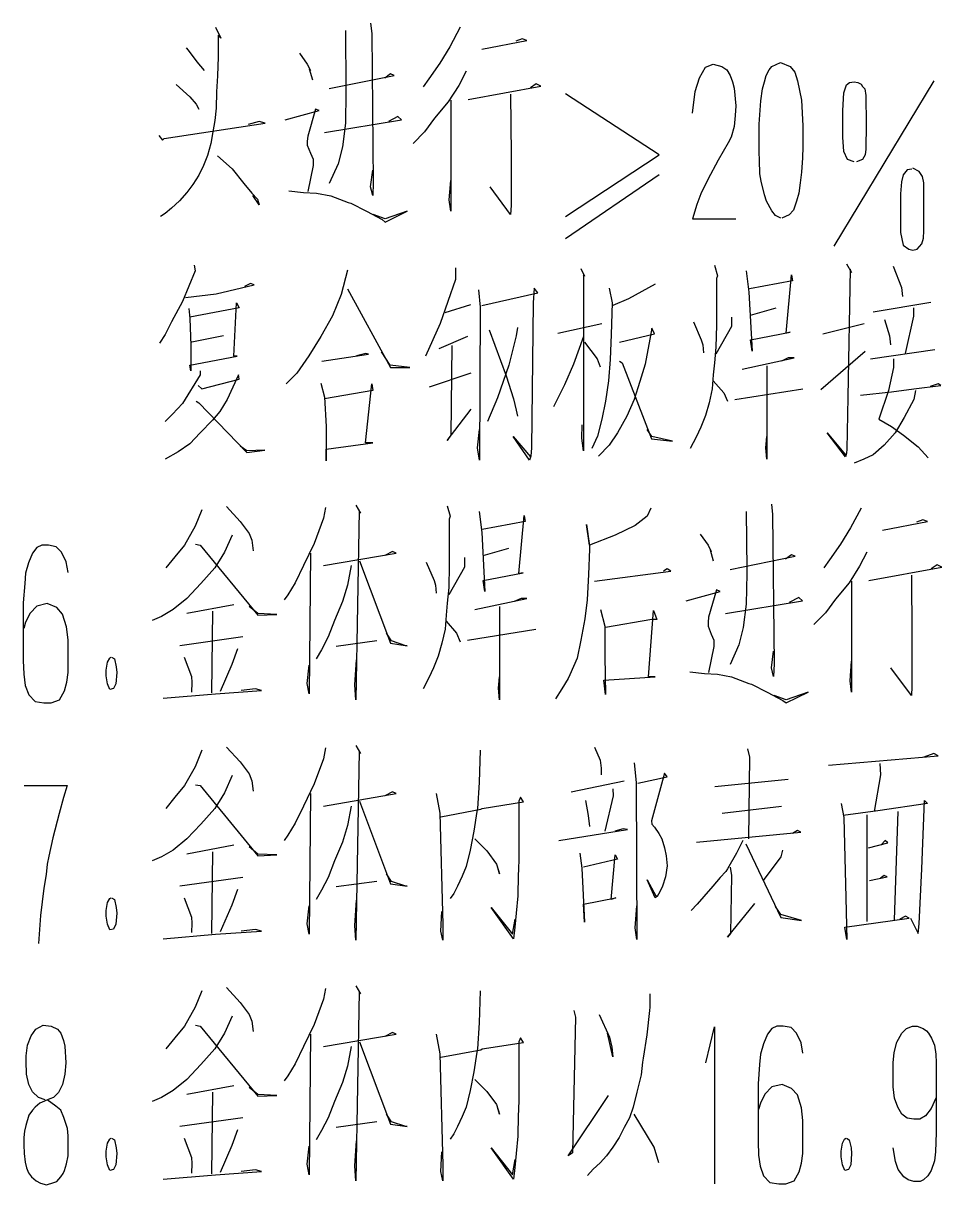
# Model space of a CAD drawing. Extents: x 0 to 8410, y 0 to 11890.
# Drawn here: x 6489.8 to 6718.9, y 10366.6 to 10656.4 of the extents above; entities that cross this region are included whole.
import ezdxf

# ---------------------------------------------------------------- set-up
doc = ezdxf.new("R2010")
doc.units = 0
doc.header["$MEASUREMENT"] = 0
doc.layers.add('6', color=7, linetype='Continuous')
doc.layers.add('8', color=7, linetype='Continuous')

# ---------------------------------------------------------------- blocks, each defined once
blk = doc.blocks.new('BLKENT759')
at = {"layer": '8', "color": 2, "linetype": 'Continuous'}
for p, q in [((6576.44, 10656.4), (6576.7, 10653.8)), ((6537.74, 10655.4), (6539.05, 10652.7)), ((6539.05, 10652.7), (6538.4, 10653.4)), ((6538.4, 10653.4), (6538.4, 10648)), ((6570.16, 10654.6), (6570.29, 10640.1)), ((6576.7, 10653.8), (6577.09, 10616.6)), ((6598.79, 10655.4), (6596.17, 10650.5)), ((6530.42, 10650.3), (6530.95, 10649.7)), ((6596.17, 10650.5), (6593.69, 10646.4)), ((6604.15, 10649.9), (6615.39, 10652.1)), ((6614.21, 10652.5), (6612.64, 10651.9)), ((6615.39, 10652.1), (6614.21, 10652.5)), ((6530.95, 10649.7), (6533.04, 10646.8)), ((6538.4, 10648), (6538.27, 10643.3)), ((6558.66, 10648.9), (6560.62, 10646.2)), ((6533.04, 10646.8), (6534.87, 10644.6)), ((6560.62, 10646.2), (6561.4, 10644.6)), ((6561.14, 10645), (6561.93, 10642.3)), ((6593.69, 10646.4), (6590.95, 10642.5)), ((6600.23, 10644.4), (6598.4, 10640.9)), ((6658.46, 10642.8), (6659.96, 10645.4)), ((6659.96, 10645.4), (6661.86, 10646.2)), ((6661.86, 10646.2), (6664.08, 10645.6)), ((6664.08, 10645.6), (6665.26, 10644.8)), ((6665.26, 10644.8), (6666.11, 10643.4)), ((6675.13, 10643.4), (6675.85, 10644.8)), ((6675.85, 10644.8), (6676.5, 10645.6)), ((6676.5, 10645.6), (6678.72, 10646.6)), ((6678.72, 10646.6), (6681.08, 10645.6)), ((6681.08, 10645.6), (6682.25, 10644.2)), ((6538.27, 10643.3), (6538, 10639.3)), ((6566.11, 10640.1), (6582.32, 10643.4)), ((6566.11, 10640.1), (6582.32, 10643.4)), ((6581.4, 10643.8), (6579.97, 10642.7)), ((6581.4, 10643.8), (6579.97, 10642.7)), ((6582.32, 10643.4), (6581.4, 10643.8)), ((6582.32, 10643.4), (6581.4, 10643.8)), ((6590.95, 10642.5), (6589.51, 10640.5)), ((6657.42, 10639.4), (6658.46, 10642.8)), ((6666.11, 10643.4), (6666.7, 10641.8)), ((6666.7, 10641.8), (6667.09, 10640.2)), ((6674.21, 10640), (6674.67, 10641.8)), ((6674.67, 10641.8), (6675.13, 10643.4)), ((6682.25, 10644.2), (6682.97, 10642)), ((6682.97, 10642), (6683.89, 10637.2)), ((6716.96, 10642), (6691.99, 10600.8)), ((6695.13, 10641), (6695.91, 10641.6)), ((6695.91, 10641.6), (6697.09, 10641.8)), ((6697.09, 10641.8), (6698, 10641.6)), ((6698, 10641.6), (6698.79, 10641.2)), ((6527.94, 10641.1), (6531.34, 10638)), ((6538, 10639.3), (6537.87, 10635.2)), ((6570.29, 10639.1), (6570.16, 10631.5)), ((6570.29, 10640.1), (6570.29, 10639.1)), ((6598.4, 10640.9), (6595.78, 10636.8)), ((6600.75, 10637.4), (6618.92, 10640.7)), ((6611.34, 10638.7), (6611.47, 10623.6)), ((6617.74, 10641.3), (6616.3, 10640.3)), ((6618.92, 10640.7), (6617.74, 10641.3)), ((6648.46, 10623.6), (6625.06, 10638.8)), ((6656.76, 10634), (6657.42, 10639.4)), ((6667.09, 10640.2), (6667.55, 10635.8)), ((6673.76, 10637), (6674.21, 10640)), ((6694.21, 10634.6), (6694.48, 10639)), ((6694.48, 10639), (6695.13, 10641)), ((6698.79, 10641.2), (6699.18, 10640.6)), ((6699.18, 10640.6), (6699.7, 10640)), ((6699.7, 10640), (6699.97, 10638.4)), ((6531.34, 10638), (6532.91, 10636.2)), ((6532.91, 10636.2), (6533.56, 10635)), ((6595.78, 10636.8), (6592.38, 10632.7)), ((6596.44, 10637.2), (6596.44, 10609.5)), ((6667.55, 10635.8), (6667.42, 10633.4)), ((6673.36, 10631.2), (6673.76, 10637)), ((6683.89, 10637.2), (6684.28, 10630.8)), ((6699.97, 10638.4), (6700.1, 10631.2)), ((6537.87, 10635.2), (6537.61, 10632.1)), ((6555.13, 10632.3), (6563.63, 10634.6)), ((6562.71, 10635), (6560.75, 10628.2)), ((6563.63, 10634.6), (6562.71, 10635)), ((6583.23, 10633.1), (6580.88, 10631.9)), ((6584.15, 10632.3), (6583.23, 10633.1)), ((6584.15, 10632.3), (6583.23, 10633.1)), ((6667.42, 10633.4), (6667.15, 10630.6)), ((6694.21, 10628), (6694.21, 10634.6)), ((6524.93, 10627.6), (6550.16, 10631.5)), ((6537.61, 10632.1), (6537.09, 10629.3)), ((6548.59, 10631.9), (6545.85, 10631.1)), ((6550.16, 10631.5), (6548.59, 10631.9)), ((6564.93, 10629.1), (6584.15, 10632.3)), ((6564.93, 10629.1), (6584.15, 10632.3)), ((6570.16, 10631.5), (6569.38, 10625.6)), ((6592.38, 10632.7), (6589.9, 10629.3)), ((6667.15, 10630.6), (6666.37, 10628)), ((6673.36, 10624.2), (6673.36, 10631.2)), ((6684.28, 10630.8), (6684.28, 10625.6)), ((6700.1, 10631.2), (6699.97, 10625)), ((6523.63, 10628.4), (6524.54, 10627.2)), ((6524.54, 10627.2), (6524.93, 10627.6)), ((6537.09, 10629.3), (6536.57, 10626.4)), ((6560.75, 10628.2), (6560.62, 10627)), ((6560.62, 10627), (6560.62, 10626)), ((6589.9, 10629.3), (6587.02, 10626.4)), ((6666.37, 10628), (6665.65, 10626.6)), ((6694.48, 10624.4), (6694.21, 10628)), ((6536.57, 10626.4), (6535.78, 10623.4)), ((6560.62, 10626), (6561.4, 10624)), ((6569.38, 10625.6), (6568.33, 10621.3)), ((6665.65, 10626.6), (6663.17, 10622.2)), ((6673.43, 10622.2), (6673.36, 10624.2)), ((6684.28, 10625.6), (6684.21, 10622.8)), ((6695.39, 10622.4), (6694.48, 10624.4)), ((6699.97, 10625), (6699.83, 10623.6)), ((6535.78, 10623.4), (6534.74, 10620.9)), ((6538.27, 10623.3), (6541.93, 10620.1)), ((6561.4, 10624), (6562.06, 10622.5)), ((6562.06, 10622.5), (6562.06, 10620.9)), ((6568.33, 10621.3), (6566.11, 10616.4)), ((6611.47, 10623.6), (6611.47, 10610.9)), ((6625.06, 10608.2), (6648.46, 10623.6)), ((6663.17, 10622.2), (6660.55, 10617.4)), ((6673.56, 10618.8), (6673.43, 10622.2)), ((6684.21, 10622.8), (6683.95, 10619.2)), ((6697.09, 10621.8), (6695.39, 10622.4)), ((6699.18, 10622.4), (6697.61, 10621.8)), ((6699.83, 10623.6), (6699.18, 10622.4)), ((6533.56, 10618.5), (6532.12, 10616.2)), ((6534.74, 10620.9), (6533.56, 10618.5)), ((6541.93, 10620.1), (6544.8, 10616.4)), ((6562.06, 10620.9), (6560.75, 10614.4)), ((6576.44, 10615.6), (6576.96, 10619.7)), ((6648.46, 10618.6), (6625.06, 10602.6)), ((6673.89, 10617), (6673.56, 10618.8)), ((6683.95, 10619.2), (6683.62, 10616.6)), ((6709.25, 10618.6), (6708.85, 10616.8)), ((6710.29, 10619.8), (6709.25, 10618.6)), ((6711.47, 10620), (6710.29, 10619.8)), ((6713.3, 10619.4), (6711.73, 10620.2)), ((6714.08, 10618.2), (6713.3, 10619.4)), ((6532.12, 10616.2), (6530.55, 10614.2)), ((6544.8, 10616.4), (6546.76, 10614)), ((6576.96, 10613.4), (6576.44, 10615.6)), ((6577.09, 10616.6), (6576.96, 10613.4)), ((6596.04, 10612.3), (6596.44, 10617.2)), ((6611.34, 10608.7), (6606.24, 10615.6)), ((6660.55, 10617.4), (6658.79, 10613.8)), ((6674.67, 10613.6), (6673.89, 10617)), ((6683.62, 10616.6), (6683.23, 10614)), ((6708.85, 10616.8), (6708.59, 10613.8)), ((6714.48, 10616.6), (6714.08, 10618.2)), ((6714.48, 10604.6), (6714.48, 10616.6)), ((6530.55, 10614.2), (6528.72, 10612.1)), ((6546.76, 10614), (6548.2, 10612.5)), ((6548.59, 10611.1), (6547.02, 10613.4)), ((6548.2, 10612.5), (6548.59, 10611.1)), ((6556.04, 10614.6), (6559.7, 10614.2)), ((6559.7, 10614.2), (6562.97, 10614)), ((6562.97, 10614), (6566.5, 10613.3)), ((6566.5, 10613.3), (6570.81, 10611.7)), ((6658.79, 10613.8), (6657.81, 10611.2)), ((6675.19, 10612), (6674.67, 10613.6)), ((6683.23, 10614), (6682.71, 10612)), ((6708.59, 10613.8), (6708.59, 10604.2)), ((6526.76, 10610.3), (6525.19, 10608.9)), ((6528.72, 10612.1), (6526.76, 10610.3)), ((6570.81, 10611.7), (6571.47, 10611.5)), ((6571.47, 10611.5), (6575.39, 10609.5)), ((6596.44, 10609.5), (6596.04, 10612.3)), ((6611.47, 10610.9), (6611.34, 10608.7)), ((6657.81, 10611.2), (6656.76, 10607.6)), ((6676.5, 10609.6), (6675.19, 10612)), ((6677.48, 10608.4), (6676.5, 10609.6)), ((6681.93, 10609.8), (6680.81, 10608.6)), ((6682.71, 10612), (6681.93, 10609.8)), ((6525.19, 10608.9), (6524.02, 10608.2)), ((6575.39, 10609.5), (6579.31, 10607.4)), ((6580.1, 10607.6), (6577.09, 10608.7)), ((6579.31, 10607.4), (6580.1, 10606.8)), ((6580.1, 10606.8), (6585.59, 10609.5)), ((6585.59, 10609.5), (6580.1, 10607.6)), ((6656.76, 10607.6), (6667.55, 10607.6)), ((6678.79, 10607.8), (6677.48, 10608.4)), ((6680.81, 10608.6), (6679.05, 10607.8)), ((6708.59, 10604.2), (6709.25, 10601)), ((6714.34, 10602.8), (6714.48, 10604.6)), ((6709.25, 10601), (6710.68, 10600)), ((6712.78, 10600), (6713.95, 10601.4)), ((6713.95, 10601.4), (6714.34, 10602.8)), ((6710.68, 10600), (6711.73, 10599.8)), ((6711.73, 10599.8), (6712.78, 10600)), ((6532.38, 10596), (6532.65, 10594.6)), ((6597.61, 10595.4), (6597.61, 10592.5)), ((6628.85, 10595.2), (6629.77, 10593.3)), ((6662.19, 10596), (6662.97, 10593.4)), ((6695.13, 10596.4), (6696.43, 10594.2)), ((6706.76, 10595.8), (6708.85, 10590.5)), ((6532.65, 10594.6), (6529.51, 10587)), ((6570.68, 10594.8), (6569.12, 10588.7)), ((6597.61, 10592.5), (6593.82, 10581.5)), ((6629.77, 10593.3), (6629.51, 10593.6)), ((6629.51, 10593.6), (6629.51, 10549.7)), ((6662.97, 10593.4), (6662.71, 10592.7)), ((6662.71, 10592.7), (6662.71, 10581.1)), ((6670.16, 10594.6), (6670.81, 10589.3)), ((6680.1, 10579.1), (6681.4, 10593.6)), ((6681.4, 10593.6), (6681.66, 10592.1)), ((6696.04, 10595), (6695.52, 10563.1)), ((6696.43, 10594.2), (6696.04, 10595)), ((6537.87, 10588.9), (6547.42, 10591.1)), ((6546.5, 10591.5), (6544.93, 10590.7)), ((6547.42, 10591.1), (6546.5, 10591.5)), ((6570.68, 10590.1), (6581.4, 10570.5)), ((6603.36, 10589.9), (6603.76, 10585.6)), ((6617.22, 10590.3), (6616.96, 10586.6)), ((6618.13, 10589.1), (6617.22, 10590.3)), ((6635.91, 10590.3), (6636.7, 10586.6)), ((6647.42, 10591.3), (6640.75, 10587.6)), ((6670.81, 10589.3), (6671.6, 10574.6)), ((6681.66, 10592.1), (6670.94, 10590.1)), ((6708.85, 10590.5), (6709.11, 10588.2)), ((6529.51, 10587), (6526.76, 10581.9)), ((6530.29, 10588), (6537.87, 10588.9)), ((6542.32, 10573.3), (6542.97, 10586.6)), ((6542.97, 10586.6), (6543.63, 10585.4)), ((6569.12, 10588.7), (6566.89, 10583.4)), ((6604.15, 10586), (6618.13, 10589.1)), ((6616.96, 10586.6), (6616.57, 10550.5)), ((6636.7, 10586.6), (6636.44, 10578.7)), ((6640.75, 10587.6), (6636.83, 10586)), ((6701.79, 10584.4), (6716.17, 10586.8)), ((6531.08, 10585.2), (6531.34, 10582.7)), ((6543.63, 10585.4), (6531.34, 10583.1)), ((6595, 10584.2), (6601.4, 10586.2)), ((6603.76, 10585.6), (6603.63, 10547.4)), ((6671.21, 10583.6), (6677.61, 10585.4)), ((6711.86, 10585.4), (6711.86, 10583.3)), ((6526.76, 10581.9), (6525.19, 10578.7)), ((6531.34, 10582.7), (6531.6, 10576)), ((6566.89, 10583.4), (6564.02, 10578.2)), ((6593.82, 10581.5), (6591.99, 10577.4)), ((6623.1, 10579.1), (6634.08, 10581.5)), ((6656.96, 10581.9), (6658.92, 10577.4)), ((6662.71, 10581.1), (6662.58, 10575.6)), ((6666.5, 10580.7), (6662.58, 10573.8)), ((6666.5, 10583.1), (6666.5, 10580.7)), ((6689.25, 10578.9), (6699.57, 10581.5)), ((6704.67, 10582.5), (6705.85, 10578.4)), ((6711.86, 10583.3), (6709.77, 10574)), ((6525.19, 10578.7), (6523.76, 10576.6)), ((6539.7, 10578.4), (6531.86, 10576.8)), ((6564.02, 10578.2), (6561.01, 10573.4)), ((6600.62, 10578.2), (6593.43, 10575.2)), ((6605.98, 10579.9), (6610.29, 10568.4)), ((6612.78, 10578.4), (6610.95, 10571.1)), ((6613.04, 10580.5), (6612.78, 10578.4)), ((6629.51, 10578.2), (6627.02, 10571.3)), ((6636.44, 10578.7), (6636.17, 10572.5)), ((6638.53, 10576.8), (6647.29, 10578.9)), ((6646.63, 10580.3), (6646.11, 10577.6)), ((6647.29, 10578.9), (6646.63, 10580.3)), ((6671.21, 10577.4), (6681.14, 10579.3)), ((6681.14, 10579.3), (6680.1, 10579.1)), ((6705.85, 10578.4), (6706.11, 10576.2)), ((6531.6, 10576), (6531.6, 10569.7)), ((6591.99, 10577.4), (6590.16, 10573.3)), ((6596.7, 10576), (6596.44, 10553.6)), ((6629.77, 10576.8), (6632.91, 10572.7)), ((6646.11, 10577.6), (6644.93, 10571.3)), ((6658.92, 10577.4), (6659.31, 10576.2)), ((6659.31, 10576.2), (6659.44, 10574.2)), ((6662.58, 10575.6), (6662.19, 10571.7)), ((6671.6, 10574.6), (6671.21, 10577.4)), ((6701.14, 10572.7), (6717.22, 10575)), ((6531.34, 10571.1), (6543.1, 10573.3)), ((6543.1, 10573.3), (6542.32, 10573.3)), ((6561.01, 10573.4), (6558, 10569.1)), ((6564.28, 10572.1), (6575.91, 10573.8)), ((6575.26, 10574), (6572.91, 10573.4)), ((6575.91, 10573.8), (6575.26, 10574)), ((6581.27, 10571.1), (6579.18, 10574.4)), ((6632.91, 10572.7), (6633.69, 10570.7)), ((6636.17, 10572.5), (6635.78, 10567.2)), ((6638.53, 10572.1), (6639.18, 10571.7)), ((6669.11, 10570.1), (6682.06, 10572.9)), ((6680.62, 10572.9), (6678.92, 10572.1)), ((6682.06, 10572.9), (6680.62, 10572.9)), ((6688.72, 10565), (6699.83, 10574.6)), ((6706.89, 10572.7), (6706.89, 10570.5)), ((6531.6, 10569.7), (6531.34, 10571.1)), ((6533.95, 10569.7), (6533.95, 10568.7)), ((6558, 10569.1), (6555.39, 10566.4)), ((6586.24, 10570.5), (6581.27, 10571.1)), ((6581.4, 10570.5), (6586.24, 10570.5)), ((6601.4, 10569.1), (6591.08, 10565.6)), ((6610.95, 10571.1), (6608.07, 10562.9)), ((6627.02, 10571.3), (6624.8, 10566.2)), ((6639.18, 10571.7), (6646.5, 10552.7)), ((6644.93, 10571.3), (6643.62, 10567)), ((6662.19, 10571.7), (6661.93, 10568.7)), ((6675.26, 10570.9), (6675.26, 10547.6)), ((6706.89, 10570.5), (6705.59, 10564.8)), ((6533.95, 10568.7), (6529.51, 10561.5)), ((6534.34, 10565.2), (6543.63, 10567.6)), ((6543.49, 10568.7), (6540.62, 10562.5)), ((6543.63, 10567.6), (6543.49, 10568.7)), ((6564.02, 10566.6), (6564.93, 10563.1)), ((6575.13, 10551.7), (6576.7, 10566.4)), ((6576.7, 10566.4), (6576.96, 10564.8)), ((6610.29, 10568.4), (6612.12, 10562.7)), ((6624.8, 10566.2), (6622.97, 10562.5)), ((6635.78, 10567.2), (6635, 10562.1)), ((6643.62, 10567), (6642.19, 10562.5)), ((6661.93, 10568.7), (6661.66, 10565.2)), ((6661.93, 10567.2), (6664.54, 10564.2)), ((6718, 10566.4), (6716.04, 10565.8)), ((6718.66, 10566), (6718, 10566.4)), ((6533.43, 10566), (6534.34, 10565.2)), ((6576.96, 10564.8), (6564.93, 10562.7)), ((6661.66, 10565.2), (6660.88, 10561.7)), ((6664.54, 10564.2), (6665.45, 10562.1)), ((6667.29, 10562.5), (6684.28, 10565.2)), ((6698.66, 10563.6), (6706.37, 10564.4)), ((6705.59, 10564.8), (6703.23, 10557.6)), ((6706.37, 10564.4), (6711.99, 10565.2)), ((6711.99, 10565.2), (6718.66, 10566)), ((6712.38, 10564.8), (6711.99, 10562.5)), ((6529.51, 10561.5), (6527.02, 10558.9)), ((6532.91, 10562.1), (6533.56, 10561.7)), ((6533.56, 10561.7), (6545.59, 10549.3)), ((6540.62, 10562.5), (6538.79, 10559.5)), ((6564.93, 10563.1), (6565.32, 10555.8)), ((6608.07, 10562.9), (6605.59, 10557)), ((6612.12, 10562.7), (6612.78, 10559.9)), ((6622.97, 10562.5), (6622.06, 10560.7)), ((6635, 10562.1), (6634.08, 10557.6)), ((6642.19, 10562.5), (6640.36, 10558.4)), ((6660.88, 10561.7), (6659.96, 10558.5)), ((6695.52, 10563.1), (6695.26, 10550.1)), ((6711.99, 10562.5), (6709.51, 10558)), ((6527.02, 10558.9), (6525.19, 10557)), ((6538.79, 10559.5), (6536.96, 10557.4)), ((6595.52, 10552.3), (6601.53, 10560.1)), ((6612.78, 10559.9), (6613.04, 10558.4)), ((6634.08, 10557.6), (6633.04, 10553.4)), ((6640.36, 10558.4), (6638, 10554.2)), ((6659.96, 10558.5), (6658.79, 10555.6)), ((6703.23, 10557.6), (6706.37, 10555.8)), ((6709.51, 10558), (6707.28, 10554.2)), ((6536.96, 10557.4), (6533.95, 10554.2)), ((6565.32, 10555.8), (6565.32, 10547.2)), ((6603.1, 10550.5), (6603.63, 10555)), ((6629.11, 10552.9), (6629.25, 10556.2)), ((6646.63, 10553.3), (6645.46, 10555)), ((6658.79, 10555.6), (6657.61, 10553.1)), ((6706.37, 10555.8), (6709.38, 10553.6)), ((6533.95, 10554.2), (6531.34, 10551.5)), ((6565.32, 10550.1), (6576.96, 10551.7)), ((6576.96, 10551.7), (6575.13, 10551.7)), ((6596.44, 10553.6), (6595.52, 10552.3)), ((6616.04, 10547.4), (6611.99, 10553.3)), ((6611.99, 10553.3), (6616.3, 10548.2)), ((6629.51, 10549.7), (6629.11, 10552.9)), ((6633.04, 10553.4), (6631.6, 10550.3)), ((6638, 10554.2), (6635.91, 10551.1)), ((6646.5, 10552.7), (6651.73, 10552.1)), ((6651.73, 10552.1), (6646.63, 10553.3)), ((6657.61, 10553.1), (6656.17, 10550.3)), ((6675, 10550.5), (6675.26, 10553.3)), ((6694.87, 10548.2), (6690.29, 10554.2)), ((6690.29, 10554.2), (6694.87, 10548.7)), ((6707.28, 10554.2), (6704.54, 10551.1)), ((6709.38, 10553.6), (6713.04, 10550.7)), ((6528.46, 10549.5), (6525.19, 10547.6)), ((6531.34, 10551.5), (6528.46, 10549.5)), ((6545.59, 10549.7), (6543.89, 10550.9)), ((6545.59, 10549.3), (6550.03, 10549.9)), ((6550.03, 10549.9), (6545.59, 10549.7)), ((6565.32, 10547.2), (6565.32, 10550.1)), ((6603.63, 10547.4), (6603.1, 10550.5)), ((6616.57, 10550.5), (6616.44, 10548.4)), ((6635.91, 10551.1), (6633.3, 10548.4)), ((6675.26, 10547.6), (6675, 10550.5)), ((6695.13, 10549.1), (6694.87, 10548.2)), ((6695.26, 10550.1), (6695.13, 10549.1)), ((6704.54, 10551.1), (6701.79, 10548.7)), ((6713.04, 10550.7), (6715.52, 10548)), ((6616.44, 10548.4), (6616.04, 10547.4)), ((6699.44, 10547.6), (6697.09, 10546.6)), ((6701.79, 10548.7), (6699.44, 10547.6)), ((6534.34, 10535), (6532.65, 10530.9)), ((6540.49, 10535.8), (6543.89, 10532.1)), ((6565.19, 10535.6), (6564.67, 10532.9)), ((6572.78, 10536.2), (6573.95, 10534.2)), ((6573.56, 10534.8), (6572.78, 10487.6)), ((6573.95, 10534.2), (6573.56, 10534.8)), ((6595.52, 10536), (6596.3, 10533.4)), ((6603.49, 10534.6), (6604.15, 10529.3)), ((6646.37, 10535.4), (6645.46, 10533.4)), ((6670.16, 10534.6), (6670.29, 10520.1)), ((6676.44, 10536.4), (6676.7, 10533.8)), ((6698.79, 10535.4), (6696.17, 10530.5)), ((6543.89, 10532.1), (6546.11, 10529.1)), ((6564.67, 10532.9), (6562.32, 10526.6)), ((6596.3, 10533.4), (6596.04, 10532.7)), ((6596.04, 10532.7), (6596.04, 10521.1)), ((6615, 10532.1), (6604.28, 10530.1)), ((6613.43, 10519.1), (6614.74, 10533.6)), ((6614.74, 10533.6), (6615, 10532.1)), ((6645.46, 10533.4), (6642.45, 10531.1)), ((6676.7, 10533.8), (6677.09, 10496.6)), ((6704.15, 10529.9), (6715.39, 10532.1)), ((6714.21, 10532.5), (6712.64, 10531.9)), ((6715.39, 10532.1), (6714.21, 10532.5)), ((6532.65, 10530.9), (6530.03, 10526.2)), ((6541.93, 10528.7), (6539.97, 10524.4)), ((6546.11, 10529.1), (6546.76, 10527.4)), ((6604.15, 10529.3), (6604.93, 10514.6)), ((6631.08, 10526.2), (6630.29, 10531.3)), ((6630.29, 10531.3), (6631.08, 10526)), ((6637.48, 10528.7), (6631.08, 10526.2)), ((6642.45, 10531.1), (6637.48, 10528.7)), ((6658.66, 10528.9), (6660.62, 10526.2)), ((6696.17, 10530.5), (6693.69, 10526.4)), ((6493.17, 10525.6), (6492.12, 10524.2)), ((6494.41, 10526.2), (6493.17, 10525.6)), ((6496.04, 10526.2), (6494.41, 10526.2)), ((6498, 10525.8), (6496.04, 10526.2)), ((6499.31, 10524.4), (6498, 10525.8)), ((6530.03, 10526.2), (6527.55, 10523.3)), ((6532.78, 10526.4), (6533.95, 10526.2)), ((6533.95, 10526.2), (6548.33, 10508.7)), ((6546.76, 10527.4), (6547.16, 10524.8)), ((6562.32, 10526.6), (6559.7, 10521.1)), ((6631.08, 10526), (6631.08, 10525.2)), ((6660.62, 10526.2), (6661.4, 10524.6)), ((6693.69, 10526.4), (6690.94, 10522.5)), ((6492.12, 10524.2), (6491.08, 10521.8)), ((6500.49, 10522), (6499.31, 10524.4)), ((6527.55, 10523.3), (6525.32, 10520.5)), ((6539.97, 10524.4), (6537.61, 10520.5)), ((6561.4, 10524.2), (6561.14, 10489.1)), ((6564.67, 10521.1), (6582.84, 10524.2)), ((6581.93, 10524.6), (6579.97, 10523.6)), ((6582.84, 10524.2), (6581.93, 10524.6)), ((6599.83, 10523.1), (6599.83, 10520.7)), ((6604.54, 10523.6), (6610.95, 10525.4)), ((6631.08, 10525.2), (6630.81, 10518.9)), ((6661.14, 10525), (6661.93, 10522.3)), ((6666.11, 10520.1), (6682.32, 10523.4)), ((6666.11, 10520.1), (6682.32, 10523.4)), ((6681.4, 10523.8), (6679.96, 10522.7)), ((6681.4, 10523.8), (6679.96, 10522.7)), ((6682.32, 10523.4), (6681.4, 10523.8)), ((6682.32, 10523.4), (6681.4, 10523.8)), ((6700.23, 10524.4), (6698.4, 10520.9)), ((6491.08, 10521.8), (6490.36, 10519.2)), ((6500.95, 10519.4), (6500.49, 10522)), ((6537.61, 10520.5), (6534.08, 10516.6)), ((6559.7, 10521.1), (6557.61, 10516.8)), ((6571.6, 10521.1), (6570.68, 10516.2)), ((6573.69, 10522.3), (6581.4, 10501.7)), ((6590.29, 10521.9), (6592.25, 10517.4)), ((6596.04, 10521.1), (6595.91, 10515.6)), ((6599.83, 10520.7), (6595.91, 10513.8)), ((6650.42, 10520.3), (6649.51, 10519.7)), ((6651.34, 10519.7), (6650.42, 10520.3)), ((6670.29, 10520.1), (6670.29, 10519.1)), ((6690.94, 10522.5), (6689.51, 10520.5)), ((6698.4, 10520.9), (6695.78, 10516.8)), ((6700.75, 10517.4), (6718.92, 10520.7)), ((6717.74, 10521.3), (6716.3, 10520.3)), ((6718.92, 10520.7), (6717.74, 10521.3)), ((6490.36, 10519.2), (6490.16, 10516.6)), ((6592.25, 10517.4), (6592.64, 10516.2)), ((6604.54, 10517.4), (6614.48, 10519.3)), ((6604.93, 10514.6), (6604.54, 10517.4)), ((6614.48, 10519.3), (6613.43, 10519.1)), ((6630.81, 10518.9), (6630.42, 10512.5)), ((6632.25, 10517.2), (6651.34, 10519.7)), ((6670.29, 10519.1), (6670.16, 10511.5)), ((6696.43, 10517.2), (6696.43, 10489.5)), ((6711.34, 10518.7), (6711.47, 10503.6)), ((6490.16, 10516.6), (6489.77, 10511.8)), ((6534.08, 10516.6), (6530.55, 10512.9)), ((6557.61, 10516.8), (6555.78, 10513.8)), ((6570.68, 10516.2), (6569.38, 10512.1)), ((6592.64, 10516.2), (6592.78, 10514.2)), ((6595.91, 10515.6), (6595.52, 10511.7)), ((6655.13, 10512.3), (6663.62, 10514.6)), ((6662.71, 10515), (6660.75, 10508.2)), ((6663.62, 10514.6), (6662.71, 10515)), ((6695.78, 10516.8), (6692.38, 10512.7)), ((6489.77, 10511.8), (6489.77, 10497.4)), ((6495.78, 10511.6), (6493.17, 10511)), ((6498.13, 10510.6), (6495.78, 10511.6)), ((6530.55, 10512.9), (6527.16, 10510.1)), ((6542.32, 10511.3), (6530.55, 10509.1)), ((6555.78, 10513.8), (6554.87, 10512.5)), ((6569.38, 10512.1), (6567.42, 10507.4)), ((6595.52, 10511.7), (6595.26, 10508.7)), ((6602.45, 10510.1), (6615.39, 10512.9)), ((6613.95, 10512.9), (6612.25, 10512.1)), ((6615.39, 10512.9), (6613.95, 10512.9)), ((6630.42, 10512.5), (6629.9, 10507.8)), ((6664.93, 10509.1), (6684.15, 10512.3)), ((6664.93, 10509.1), (6684.15, 10512.3)), ((6670.16, 10511.5), (6669.38, 10505.6)), ((6683.23, 10513.1), (6680.88, 10511.9)), ((6684.15, 10512.3), (6683.23, 10513.1)), ((6684.15, 10512.3), (6683.23, 10513.1)), ((6692.38, 10512.7), (6689.9, 10509.3)), ((6491.47, 10509.2), (6490.36, 10507)), ((6493.17, 10511), (6491.47, 10509.2)), ((6499.57, 10509), (6498.13, 10510.6)), ((6500.55, 10505.8), (6499.57, 10509)), ((6524.28, 10508.4), (6521.93, 10507.4)), ((6527.16, 10510.1), (6524.28, 10508.4)), ((6536.96, 10509.7), (6536.7, 10489.3)), ((6548.33, 10509.1), (6546.11, 10510.9)), ((6553.04, 10508.9), (6548.33, 10509.1)), ((6548.33, 10508.7), (6553.04, 10508.9)), ((6595.26, 10508.7), (6595, 10505.2)), ((6608.59, 10510.9), (6608.59, 10487.6)), ((6633.82, 10510.1), (6634.87, 10506)), ((6645.72, 10493.3), (6647.02, 10509.9)), ((6647.02, 10509.9), (6647.81, 10507.6)), ((6660.75, 10508.2), (6660.62, 10507)), ((6689.9, 10509.3), (6687.02, 10506.4)), ((6490.36, 10507), (6489.9, 10505.4)), ((6500.95, 10502.6), (6500.55, 10505.8)), ((6567.42, 10507.4), (6565.85, 10503.3)), ((6595.26, 10507.2), (6597.87, 10504.2)), ((6629.9, 10507.8), (6628.85, 10502.5)), ((6634.87, 10506), (6634.87, 10498.5)), ((6646.63, 10507.6), (6635, 10505.6)), ((6647.81, 10507.6), (6646.63, 10507.6)), ((6660.62, 10507), (6660.62, 10506)), ((6660.62, 10506), (6661.4, 10504)), ((6669.38, 10505.6), (6668.33, 10501.3)), ((6500.95, 10497.2), (6500.95, 10502.6)), ((6544.54, 10503.3), (6528.85, 10501.1)), ((6565.85, 10503.3), (6564.15, 10500.1)), ((6581.66, 10502.3), (6580.36, 10504.2)), ((6595, 10505.2), (6594.21, 10501.7)), ((6597.87, 10504.2), (6598.79, 10502.1)), ((6600.62, 10502.5), (6617.61, 10505.2)), ((6628.85, 10502.5), (6627.94, 10498)), ((6661.4, 10504), (6662.06, 10502.5)), ((6662.06, 10502.5), (6662.06, 10500.9)), ((6711.47, 10503.6), (6711.47, 10490.9)), ((6543.23, 10500.3), (6541.8, 10496.4)), ((6564.15, 10500.1), (6562.84, 10497.8)), ((6578, 10502.3), (6567.81, 10500.9)), ((6581.4, 10501.7), (6585.59, 10501.1)), ((6585.19, 10501.1), (6581.66, 10502.3)), ((6585.59, 10501.1), (6585.19, 10501.1)), ((6594.21, 10501.7), (6593.3, 10498.5)), ((6662.06, 10500.9), (6660.75, 10494.4)), ((6668.33, 10501.3), (6666.11, 10496.4)), ((6676.44, 10495.6), (6676.96, 10499.7)), ((6489.77, 10497.4), (6489.9, 10494)), ((6500.95, 10494.4), (6500.95, 10497.2)), ((6510.62, 10496), (6510.81, 10497)), ((6510.81, 10497), (6511.34, 10498)), ((6511.34, 10498), (6511.66, 10498.2)), ((6511.8, 10498.2), (6512.51, 10497.8)), ((6512.51, 10497.8), (6512.97, 10495.8)), ((6529.9, 10498.2), (6531.73, 10493.4)), ((6572.51, 10491.3), (6572.91, 10497.6)), ((6593.3, 10498.5), (6592.12, 10495.6)), ((6627.94, 10498), (6626.11, 10493.8)), ((6634.87, 10498.5), (6635, 10488.9)), ((6677.09, 10496.6), (6676.96, 10493.4)), ((6696.04, 10492.3), (6696.43, 10497.2)), ((6489.9, 10494), (6490.29, 10491.2)), ((6500.62, 10492), (6500.95, 10494.4)), ((6510.49, 10495), (6510.62, 10496)), ((6510.49, 10493.6), (6510.49, 10495)), ((6513.1, 10494.4), (6512.91, 10491.6)), ((6512.97, 10495.8), (6513.1, 10494.4)), ((6541.8, 10496.4), (6538.92, 10489.7)), ((6560.62, 10491.7), (6561.14, 10496.2)), ((6592.12, 10495.6), (6590.95, 10493.1)), ((6626.11, 10493.8), (6625.72, 10492.9)), ((6656.04, 10494.6), (6659.7, 10494.2)), ((6659.7, 10494.2), (6662.97, 10494)), ((6662.97, 10494), (6666.5, 10493.3)), ((6676.96, 10493.4), (6676.44, 10495.6)), ((6711.34, 10488.7), (6706.24, 10495.6)), ((6490.29, 10491.2), (6491.14, 10488.8)), ((6500.03, 10489.8), (6500.62, 10492)), ((6510.81, 10491.6), (6510.49, 10493.6)), ((6511.4, 10490.2), (6510.81, 10491.6)), ((6512.91, 10491.6), (6512.32, 10490.4)), ((6531.73, 10493.4), (6531.86, 10491.9)), ((6531.86, 10491.9), (6531.73, 10489.5)), ((6561.14, 10489.1), (6560.62, 10491.7)), ((6572.78, 10487.6), (6572.51, 10491.3)), ((6590.95, 10493.1), (6589.51, 10490.3)), ((6608.33, 10490.5), (6608.59, 10493.3)), ((6625.72, 10492.9), (6624.15, 10490.3)), ((6634.61, 10492.5), (6647.42, 10493.3)), ((6635, 10488.9), (6634.61, 10492.5)), ((6647.42, 10493.3), (6645.72, 10493.3)), ((6666.5, 10493.3), (6670.81, 10491.7)), ((6670.81, 10491.7), (6671.47, 10491.5)), ((6671.47, 10491.5), (6675.39, 10489.5)), ((6696.43, 10489.5), (6696.04, 10492.3)), ((6711.47, 10490.9), (6711.34, 10488.7)), ((6491.14, 10488.8), (6492.71, 10487.2)), ((6498.79, 10487.6), (6500.03, 10489.8)), ((6512.32, 10490.4), (6511.4, 10490.2)), ((6524.67, 10488), (6537.74, 10489.1)), ((6537.74, 10489.1), (6549.25, 10489.9)), ((6547.68, 10490.3), (6544.15, 10489.9)), ((6549.25, 10489.9), (6547.68, 10490.3)), ((6608.59, 10487.6), (6608.33, 10490.5)), ((6624.15, 10490.3), (6622.58, 10487.8)), ((6675.39, 10489.5), (6679.31, 10487.4)), ((6680.1, 10487.6), (6677.09, 10488.7)), ((6680.1, 10486.8), (6685.59, 10489.5)), ((6685.59, 10489.5), (6680.1, 10487.6)), ((6492.71, 10487.2), (6494.93, 10486.8)), ((6494.93, 10486.8), (6496.7, 10486.8)), ((6496.7, 10486.8), (6498.79, 10487.6)), ((6679.31, 10487.4), (6680.1, 10486.8)), ((6534.34, 10475), (6532.65, 10470.9)), ((6540.49, 10475.8), (6543.89, 10472.1)), ((6565.19, 10475.6), (6564.67, 10472.9)), ((6572.78, 10476.2), (6573.95, 10474.2)), ((6573.56, 10474.8), (6572.78, 10427.6)), ((6573.95, 10474.2), (6573.56, 10474.8)), ((6603.76, 10475), (6603.49, 10467)), ((6632.25, 10475.8), (6633.69, 10472.5)), ((6670.42, 10475.4), (6670.94, 10473.3)), ((6690.68, 10471.3), (6718, 10473.6)), ((6716.96, 10474.2), (6714.47, 10473.3)), ((6718, 10473.6), (6716.96, 10474.2)), ((6532.65, 10470.9), (6530.03, 10466.2)), ((6543.89, 10472.1), (6546.11, 10469.1)), ((6564.67, 10472.9), (6562.32, 10466.6)), ((6633.69, 10472.5), (6633.95, 10470.5)), ((6633.95, 10470.5), (6633.95, 10468.9)), ((6642.19, 10471.9), (6642.71, 10467)), ((6670.94, 10473.3), (6670.68, 10452.9)), ((6703.49, 10471.7), (6703.62, 10468.9)), ((6541.93, 10468.7), (6539.97, 10464.4)), ((6546.11, 10469.1), (6546.76, 10467.4)), ((6643.1, 10466.8), (6650.42, 10468.4)), ((6649.77, 10469.3), (6646.5, 10457.4)), ((6650.42, 10468.4), (6649.77, 10469.3)), ((6662.32, 10466), (6680.62, 10467.8)), ((6703.62, 10468.9), (6702.06, 10459.7)), ((6489.97, 10466.2), (6500.75, 10466.2)), ((6500.75, 10466.2), (6499.83, 10463.2)), ((6530.03, 10466.2), (6527.55, 10463.3)), ((6532.78, 10466.4), (6533.95, 10466.2)), ((6533.95, 10466.2), (6548.33, 10448.7)), ((6546.76, 10467.4), (6547.16, 10464.8)), ((6562.32, 10466.6), (6559.7, 10461.1)), ((6603.49, 10467), (6603.1, 10460.5)), ((6626.5, 10464.6), (6639.7, 10467.4)), ((6636.83, 10465.4), (6636.96, 10463.6)), ((6642.71, 10467), (6642.84, 10427.8)), ((6499.83, 10463.2), (6498.72, 10459.2)), ((6527.55, 10463.3), (6525.32, 10460.5)), ((6539.97, 10464.4), (6537.61, 10460.5)), ((6561.4, 10464.2), (6561.14, 10429.1)), ((6564.67, 10461.1), (6582.84, 10464.2)), ((6573.69, 10462.3), (6581.4, 10441.7)), ((6581.93, 10464.6), (6579.97, 10463.6)), ((6582.84, 10464.2), (6581.93, 10464.6)), ((6592.78, 10464.2), (6593.69, 10459.3)), ((6604.28, 10460.5), (6614.61, 10462.1)), ((6613.82, 10463.3), (6613.43, 10462.3)), ((6613.43, 10462.3), (6613.43, 10454)), ((6614.61, 10462.1), (6613.82, 10463.3)), ((6630.03, 10462.5), (6630.68, 10458.7)), ((6636.96, 10463.6), (6634.87, 10454.8)), ((6713.95, 10445.4), (6714.61, 10462.5)), ((6714.61, 10462.5), (6715.39, 10461.7)), ((6498.72, 10459.2), (6497.15, 10453.2)), ((6537.61, 10460.5), (6534.08, 10456.6)), ((6559.7, 10461.1), (6557.61, 10456.8)), ((6571.6, 10461.1), (6570.68, 10456.2)), ((6593.69, 10459.3), (6594.48, 10431.5)), ((6593.95, 10458.4), (6603.89, 10460.3)), ((6602.97, 10459.7), (6602.19, 10454.8)), ((6603.1, 10460.5), (6602.97, 10459.7)), ((6603.89, 10460.3), (6604.28, 10460.5)), ((6664.15, 10459.3), (6678.92, 10461.1)), ((6693.82, 10461.7), (6694.47, 10458.2)), ((6702.97, 10459.9), (6694.34, 10458.7)), ((6700.23, 10458.9), (6700.23, 10432.3)), ((6715.39, 10461.7), (6702.97, 10459.9)), ((6707.94, 10459.7), (6707.02, 10432.7)), ((6534.08, 10456.6), (6530.55, 10452.9)), ((6557.61, 10456.8), (6555.78, 10453.8)), ((6570.68, 10456.2), (6569.38, 10452.1)), ((6630.68, 10458.7), (6631.08, 10456)), ((6646.5, 10457.4), (6646.63, 10456.6)), ((6646.63, 10456.6), (6647.29, 10455.8)), ((6694.47, 10458.2), (6695, 10438.2)), ((6497.15, 10453.2), (6496.17, 10448.6)), ((6555.78, 10453.8), (6554.87, 10452.5)), ((6602.19, 10454.8), (6601.27, 10450.1)), ((6613.43, 10454), (6613.43, 10447)), ((6623.36, 10452.5), (6640.49, 10455.2)), ((6639.44, 10455.4), (6637.35, 10454.8)), ((6640.49, 10455.2), (6639.44, 10455.4)), ((6647.29, 10455.8), (6648.33, 10454.2)), ((6648.33, 10454.2), (6649.11, 10452.9)), ((6657.74, 10452.1), (6683.76, 10454.6)), ((6682.97, 10455), (6681.66, 10454.2)), ((6683.76, 10454.6), (6682.97, 10455)), ((6530.55, 10452.9), (6527.16, 10450.1)), ((6542.32, 10451.3), (6530.55, 10449.1)), ((6548.33, 10449.1), (6546.11, 10450.9)), ((6569.38, 10452.1), (6567.42, 10447.4)), ((6602.45, 10452.9), (6605.46, 10449.9)), ((6649.11, 10452.9), (6649.77, 10450.7)), ((6649.77, 10450.7), (6650.16, 10448.7)), ((6669.25, 10452.5), (6667.68, 10449.3)), ((6670.03, 10451.7), (6678.79, 10433.3)), ((6700.62, 10450.7), (6705.45, 10451.9)), ((6704.8, 10452.5), (6703.76, 10451.3)), ((6705.45, 10451.9), (6704.8, 10452.5)), ((6496.17, 10448.6), (6495.78, 10446.6)), ((6524.28, 10448.4), (6521.93, 10447.4)), ((6527.16, 10450.1), (6524.28, 10448.4)), ((6536.96, 10449.7), (6536.7, 10429.3)), ((6553.04, 10448.9), (6548.33, 10449.1)), ((6548.33, 10448.7), (6553.04, 10448.9)), ((6567.42, 10447.4), (6565.85, 10443.3)), ((6601.27, 10450.1), (6600.23, 10446)), ((6605.46, 10449.9), (6607.81, 10446.6)), ((6628.59, 10449.3), (6629.11, 10445.6)), ((6638, 10447.8), (6629.51, 10445.8)), ((6636.44, 10437.8), (6637.48, 10448.9)), ((6637.48, 10448.9), (6638, 10447.8)), ((6650.16, 10448.7), (6650.42, 10446.2)), ((6667.68, 10449.3), (6665.45, 10445.4)), ((6678.79, 10448.4), (6674.34, 10442.5)), ((6679.18, 10450.1), (6678.79, 10448.4)), ((6495.78, 10446.6), (6495.46, 10444)), ((6600.23, 10446), (6599.31, 10443.6)), ((6607.81, 10446.6), (6608.59, 10444.2)), ((6608.59, 10444.2), (6608.07, 10446)), ((6613.3, 10446.2), (6613.17, 10439.7)), ((6613.43, 10447), (6613.3, 10446.2)), ((6629.11, 10445.6), (6629.77, 10432.1)), ((6650.42, 10446.2), (6650.03, 10443.4)), ((6665.06, 10444.8), (6663.62, 10443.3)), ((6665.45, 10445.4), (6665.06, 10444.8)), ((6666.11, 10445.8), (6666.5, 10443.8)), ((6713.3, 10431.7), (6713.95, 10445.4)), ((6495.46, 10444), (6494.87, 10440.6)), ((6544.54, 10443.3), (6528.85, 10441.1)), ((6565.85, 10443.3), (6564.15, 10440.1)), ((6578, 10442.3), (6567.81, 10440.9)), ((6581.66, 10442.3), (6580.36, 10444.2)), ((6581.4, 10441.7), (6585.59, 10441.1)), ((6585.19, 10441.1), (6581.66, 10442.3)), ((6599.31, 10443.6), (6598.13, 10441.1)), ((6647.42, 10438.2), (6645.46, 10442.7)), ((6645.46, 10442.7), (6647.55, 10438.7)), ((6650.03, 10443.4), (6649.25, 10441.1)), ((6663.62, 10443.3), (6661.8, 10441.1)), ((6666.5, 10443.8), (6666.24, 10429.3)), ((6700.88, 10442.5), (6705.32, 10443.4)), ((6704.54, 10443.8), (6703.62, 10443.1)), ((6705.32, 10443.4), (6704.54, 10443.8)), ((6494.87, 10440.6), (6494.48, 10437.2)), ((6543.23, 10440.3), (6541.8, 10436.4)), ((6564.15, 10440.1), (6562.84, 10437.8)), ((6585.59, 10441.1), (6585.19, 10441.1)), ((6597.22, 10439.3), (6596.3, 10438)), ((6598.13, 10441.1), (6597.22, 10439.3)), ((6613.17, 10438.7), (6612.78, 10434.4)), ((6613.17, 10439.7), (6613.17, 10438.7)), ((6647.55, 10438.7), (6648.07, 10438.7)), ((6648.59, 10439.7), (6647.94, 10438.5)), ((6649.25, 10441.1), (6648.59, 10439.7)), ((6661.8, 10441.1), (6659.57, 10438.5)), ((6494.48, 10437.2), (6494.08, 10433.8)), ((6510.49, 10435), (6510.62, 10436)), ((6510.62, 10436), (6510.81, 10437)), ((6510.81, 10437), (6511.34, 10438)), ((6511.34, 10438), (6511.66, 10438.2)), ((6511.8, 10438.2), (6512.51, 10437.8)), ((6512.51, 10437.8), (6512.97, 10435.8)), ((6512.97, 10435.8), (6513.1, 10434.4)), ((6529.9, 10438.2), (6531.73, 10433.4)), ((6541.8, 10436.4), (6538.92, 10429.7)), ((6560.62, 10431.7), (6561.14, 10436.2)), ((6572.51, 10431.3), (6572.91, 10437.6)), ((6612.12, 10428), (6606.5, 10435.8)), ((6606.5, 10435.8), (6611.86, 10429.1)), ((6629.51, 10436.6), (6637.61, 10438.2)), ((6629.77, 10432.1), (6629.51, 10436.6)), ((6637.61, 10438.2), (6636.44, 10437.8)), ((6642.45, 10430.7), (6642.84, 10436.2)), ((6647.94, 10438.5), (6647.42, 10438.2)), ((6657.87, 10436.6), (6656.44, 10435)), ((6659.57, 10438.5), (6657.87, 10436.6)), ((6665.45, 10428.4), (6672.25, 10436.8)), ((6678.79, 10434), (6677.48, 10436)), ((6695, 10438.2), (6695.26, 10427.8)), ((6494.08, 10433.8), (6493.56, 10426.8)), ((6510.49, 10433.6), (6510.49, 10435)), ((6510.81, 10431.6), (6510.49, 10433.6)), ((6513.1, 10434.4), (6512.91, 10431.6)), ((6531.73, 10433.4), (6531.86, 10431.9)), ((6593.95, 10429.9), (6594.21, 10434.8)), ((6611.86, 10429.1), (6612.51, 10432.9)), ((6612.78, 10434.4), (6612.38, 10430.9)), ((6683.89, 10432.5), (6678.79, 10434)), ((6678.79, 10433.3), (6683.89, 10432.5)), ((6694.74, 10430.9), (6710.81, 10433.1)), ((6709.9, 10433.6), (6708.46, 10432.9)), ((6710.81, 10433.1), (6709.9, 10433.6)), ((6711.08, 10433.1), (6713.04, 10429.3)), ((6511.4, 10430.2), (6510.81, 10431.6)), ((6512.32, 10430.4), (6511.4, 10430.2)), ((6512.91, 10431.6), (6512.32, 10430.4)), ((6531.86, 10431.9), (6531.73, 10429.5)), ((6547.68, 10430.3), (6544.15, 10429.9)), ((6549.25, 10429.9), (6547.68, 10430.3)), ((6561.14, 10429.1), (6560.62, 10431.7)), ((6572.78, 10427.6), (6572.51, 10431.3)), ((6594.48, 10431.5), (6594.48, 10427.6)), ((6612.38, 10430.9), (6612.12, 10428)), ((6642.84, 10427.8), (6642.45, 10430.7)), ((6695.26, 10427.8), (6694.74, 10430.9)), ((6713.04, 10429.3), (6713.3, 10431.7)), ((6524.67, 10428), (6537.74, 10429.1)), ((6537.74, 10429.1), (6549.25, 10429.9)), ((6594.48, 10427.6), (6593.95, 10429.9)), ((6666.24, 10429.3), (6665.45, 10428.4)), ((6540.49, 10415.8), (6543.89, 10412.1)), ((6565.19, 10415.6), (6564.67, 10412.9)), ((6572.78, 10416.2), (6573.95, 10414.2)), ((6534.34, 10415), (6532.65, 10410.9)), ((6564.67, 10412.9), (6562.32, 10406.6)), ((6573.56, 10414.8), (6572.78, 10367.6)), ((6573.95, 10414.2), (6573.56, 10414.8)), ((6603.76, 10415), (6603.49, 10407)), ((6646.11, 10414.2), (6646.11, 10410.9)), ((6532.65, 10410.9), (6530.03, 10406.2)), ((6543.89, 10412.1), (6546.11, 10409.1)), ((6627.15, 10410.1), (6627.55, 10408.4)), ((6645.98, 10410.1), (6645.32, 10404)), ((6646.11, 10410.9), (6645.98, 10410.1)), ((6541.93, 10408.7), (6539.97, 10404.4)), ((6546.11, 10409.1), (6546.76, 10407.4)), ((6546.76, 10407.4), (6547.16, 10404.8)), ((6603.49, 10407), (6603.1, 10400.5)), ((6627.55, 10408.4), (6626.76, 10374.6)), ((6633.43, 10409.1), (6636.04, 10403.4)), ((6491.73, 10403.8), (6492.91, 10405.4)), ((6492.91, 10405.4), (6494.74, 10406.4)), ((6494.74, 10406.4), (6496.7, 10406.2)), ((6496.7, 10406.2), (6498.33, 10405.4)), ((6498.33, 10405.4), (6499.12, 10404.4)), ((6499.12, 10404.4), (6499.83, 10402.6)), ((6530.03, 10406.2), (6527.55, 10403.3)), ((6532.78, 10406.4), (6533.95, 10406.2)), ((6533.95, 10406.2), (6548.33, 10388.7)), ((6539.97, 10404.4), (6537.61, 10400.5)), ((6562.32, 10406.6), (6559.7, 10401.1)), ((6561.4, 10404.2), (6561.14, 10369.1)), ((6564.67, 10401.1), (6582.84, 10404.2)), ((6581.93, 10404.6), (6579.97, 10403.6)), ((6582.84, 10404.2), (6581.93, 10404.6)), ((6592.78, 10404.2), (6593.69, 10399.3)), ((6636.83, 10398.5), (6635.52, 10404.4)), ((6645.32, 10404), (6644.41, 10398.2)), ((6660.03, 10397), (6662.25, 10406)), ((6662.25, 10406), (6662.25, 10366.8)), ((6675.46, 10404.2), (6674.41, 10401.8)), ((6676.5, 10405.6), (6675.46, 10404.2)), ((6677.74, 10406.2), (6676.5, 10405.6)), ((6679.38, 10406.2), (6677.74, 10406.2)), ((6681.34, 10405.8), (6679.38, 10406.2)), ((6682.64, 10404.4), (6681.34, 10405.8)), ((6683.82, 10402), (6682.64, 10404.4)), ((6707.74, 10402.2), (6708.98, 10404.4)), ((6708.98, 10404.4), (6710.1, 10405.6)), ((6710.1, 10405.6), (6711.6, 10406.2)), ((6711.6, 10406.2), (6712.78, 10406.2)), ((6712.78, 10406.2), (6714.28, 10405.6)), ((6714.28, 10405.6), (6715.13, 10405)), ((6715.13, 10405), (6715.59, 10404.4)), ((6715.59, 10404.4), (6716.37, 10403.2)), ((6490.49, 10398.8), (6490.81, 10401.4)), ((6490.81, 10401.4), (6491.73, 10403.8)), ((6499.83, 10402.6), (6500.16, 10401.2)), ((6500.16, 10401.2), (6500.36, 10397)), ((6527.55, 10403.3), (6525.32, 10400.5)), ((6559.7, 10401.1), (6557.61, 10396.8)), ((6571.6, 10401.1), (6570.68, 10396.2)), ((6573.69, 10402.3), (6581.4, 10381.7)), ((6604.28, 10400.5), (6614.61, 10402.1)), ((6613.82, 10403.3), (6613.43, 10402.3)), ((6613.43, 10402.3), (6613.43, 10394)), ((6614.61, 10402.1), (6613.82, 10403.3)), ((6636.04, 10403.4), (6636.57, 10400.9)), ((6674.41, 10401.8), (6673.69, 10399.2)), ((6684.28, 10399.4), (6683.82, 10402)), ((6707.02, 10399.6), (6707.74, 10402.2)), ((6716.37, 10403.2), (6717.09, 10401.4)), ((6717.09, 10401.4), (6717.48, 10399.2)), ((6490.49, 10397.4), (6490.49, 10398.8)), ((6537.61, 10400.5), (6534.08, 10396.6)), ((6593.69, 10399.3), (6594.48, 10371.5)), ((6593.95, 10398.4), (6603.89, 10400.3)), ((6602.97, 10399.7), (6602.19, 10394.8)), ((6603.1, 10400.5), (6602.97, 10399.7)), ((6603.89, 10400.3), (6604.28, 10400.5)), ((6636.57, 10400.9), (6636.83, 10398.5)), ((6644.41, 10398.2), (6644.28, 10397.2)), ((6673.69, 10399.2), (6673.49, 10396.6)), ((6706.83, 10397), (6707.02, 10399.6)), ((6717.48, 10399.2), (6717.55, 10397)), ((6490.62, 10394.2), (6490.49, 10397.4)), ((6500.36, 10397), (6500.16, 10394.2)), ((6534.08, 10396.6), (6530.55, 10392.9)), ((6557.61, 10396.8), (6555.78, 10393.8)), ((6570.68, 10396.2), (6569.38, 10392.1)), ((6644.28, 10397.2), (6643.89, 10394)), ((6673.49, 10396.6), (6673.1, 10391.8)), ((6706.83, 10394.2), (6706.83, 10397)), ((6717.55, 10397), (6717.55, 10387.8)), ((6491.14, 10391.6), (6490.62, 10394.2)), ((6500.16, 10394.2), (6499.57, 10391.6)), ((6530.55, 10392.9), (6527.16, 10390.1)), ((6555.78, 10393.8), (6554.87, 10392.5)), ((6602.19, 10394.8), (6601.27, 10390.1)), ((6602.45, 10392.9), (6605.46, 10389.9)), ((6613.43, 10394), (6613.43, 10387)), ((6643.89, 10394), (6642.84, 10389.7)), ((6706.83, 10391), (6706.83, 10394.2)), ((6492.06, 10389.8), (6491.14, 10391.6)), ((6493.56, 10388.4), (6492.06, 10389.8)), ((6498.53, 10389.6), (6497.29, 10388.4)), ((6499.57, 10391.6), (6498.53, 10389.6)), ((6527.16, 10390.1), (6524.28, 10388.4)), ((6542.32, 10391.3), (6530.55, 10389.1)), ((6536.96, 10389.7), (6536.7, 10369.3)), ((6548.33, 10389.1), (6546.11, 10390.9)), ((6569.38, 10392.1), (6567.42, 10387.4)), ((6601.27, 10390.1), (6600.23, 10386)), ((6605.46, 10389.9), (6607.81, 10386.6)), ((6642.84, 10389.7), (6641.93, 10386)), ((6673.1, 10391.8), (6673.1, 10377.4)), ((6676.5, 10391), (6674.8, 10389.2)), ((6679.11, 10391.6), (6676.5, 10391)), ((6681.47, 10390.6), (6679.11, 10391.6)), ((6682.91, 10389), (6681.47, 10390.6)), ((6707.09, 10388.2), (6706.83, 10391)), ((6493.95, 10387), (6492.71, 10386)), ((6495.26, 10387.8), (6493.56, 10388.4)), ((6496.37, 10388), (6493.95, 10387)), ((6497.94, 10386.2), (6495.72, 10387.8)), ((6497.29, 10388.4), (6496.37, 10388)), ((6524.28, 10388.4), (6521.93, 10387.4)), ((6553.04, 10388.9), (6548.33, 10389.1)), ((6548.33, 10388.7), (6553.04, 10388.9)), ((6567.42, 10387.4), (6565.85, 10383.3)), ((6607.81, 10386.6), (6608.59, 10384.2)), ((6613.43, 10387), (6613.3, 10386.2)), ((6625.72, 10373.8), (6635.78, 10388.9)), ((6673.69, 10387), (6673.23, 10385.4)), ((6674.8, 10389.2), (6673.69, 10387)), ((6683.89, 10385.8), (6682.91, 10389)), ((6708, 10386), (6707.09, 10388.2)), ((6717.48, 10388.2), (6716.24, 10385.6)), ((6717.55, 10387.8), (6717.55, 10379.6)), ((6491.14, 10384), (6490.42, 10381.4)), ((6492.06, 10385.2), (6491.14, 10384)), ((6492.71, 10386), (6492.06, 10385.2)), ((6499.12, 10385.2), (6497.94, 10386.2)), ((6499.9, 10383.4), (6499.12, 10385.2)), ((6581.66, 10382.3), (6580.36, 10384.2)), ((6599.31, 10383.6), (6598.13, 10381.1)), ((6600.23, 10386), (6599.31, 10383.6)), ((6608.59, 10384.2), (6608.07, 10386)), ((6613.3, 10386.2), (6613.17, 10379.7)), ((6641.93, 10386), (6641.01, 10383.3)), ((6647.15, 10376), (6642.19, 10384.2)), ((6684.28, 10382.6), (6683.89, 10385.8)), ((6708.98, 10384.2), (6708, 10386)), ((6710.29, 10383.2), (6708.98, 10384.2)), ((6714.87, 10383.8), (6713.43, 10383)), ((6716.24, 10385.6), (6714.87, 10383.8)), ((6490.42, 10381.4), (6490.1, 10380)), ((6500.81, 10380.6), (6499.9, 10383.4)), ((6544.54, 10383.3), (6528.85, 10381.1)), ((6565.85, 10383.3), (6564.15, 10380.1)), ((6578, 10382.3), (6567.81, 10380.9)), ((6581.4, 10381.7), (6585.59, 10381.1)), ((6585.19, 10381.1), (6581.66, 10382.3)), ((6585.59, 10381.1), (6585.19, 10381.1)), ((6598.13, 10381.1), (6597.22, 10379.3)), ((6639.7, 10380.9), (6638.4, 10378.4)), ((6641.01, 10383.3), (6639.7, 10380.9)), ((6684.28, 10377.2), (6684.28, 10382.6)), ((6711.99, 10383), (6710.29, 10383.2)), ((6713.43, 10383), (6711.99, 10383)), ((6490.1, 10380), (6489.9, 10378.4)), ((6489.9, 10378.4), (6489.9, 10376.6)), ((6500.95, 10378.8), (6500.81, 10380.6)), ((6500.95, 10376.2), (6500.95, 10378.8)), ((6510.81, 10377), (6511.34, 10378)), ((6511.34, 10378), (6511.66, 10378.2)), ((6511.8, 10378.2), (6512.51, 10377.8)), ((6512.51, 10377.8), (6512.97, 10375.8)), ((6529.9, 10378.2), (6531.73, 10373.4)), ((6543.23, 10380.3), (6541.8, 10376.4)), ((6564.15, 10380.1), (6562.84, 10377.8)), ((6597.22, 10379.3), (6596.3, 10378)), ((6613.17, 10378.7), (6612.78, 10374.4)), ((6613.17, 10379.7), (6613.17, 10378.7)), ((6638.4, 10378.4), (6636.83, 10376)), ((6694.15, 10377), (6694.67, 10378)), ((6694.67, 10378), (6695, 10378.2)), ((6695.13, 10378.2), (6695.85, 10377.8)), ((6695.85, 10377.8), (6696.3, 10375.8)), ((6717.55, 10379.6), (6717.35, 10374.8)), ((6489.9, 10376.6), (6489.97, 10374.4)), ((6500.95, 10373.8), (6500.95, 10376.2)), ((6510.49, 10375), (6510.62, 10376)), ((6510.49, 10373.6), (6510.49, 10375)), ((6510.62, 10376), (6510.81, 10377)), ((6512.97, 10375.8), (6513.1, 10374.4)), ((6541.8, 10376.4), (6538.92, 10369.7)), ((6560.62, 10371.7), (6561.14, 10376.2)), ((6572.51, 10371.3), (6572.91, 10377.6)), ((6612.12, 10368), (6606.5, 10375.8)), ((6606.5, 10375.8), (6611.86, 10369.1)), ((6636.83, 10376), (6635.26, 10373.8)), ((6648.33, 10372.1), (6647.15, 10376)), ((6673.1, 10377.4), (6673.23, 10374)), ((6684.28, 10374.4), (6684.28, 10377.2)), ((6693.82, 10375), (6693.95, 10376)), ((6693.82, 10373.6), (6693.82, 10375)), ((6693.95, 10376), (6694.15, 10377)), ((6696.3, 10375.8), (6696.44, 10374.4)), ((6707.35, 10372.4), (6706.83, 10375.8)), ((6489.97, 10374.4), (6490.23, 10372.2)), ((6490.23, 10372.2), (6490.62, 10370.8)), ((6500.55, 10371.8), (6500.95, 10373.8)), ((6510.81, 10371.6), (6510.49, 10373.6)), ((6513.1, 10374.4), (6512.91, 10371.6)), ((6531.73, 10373.4), (6531.86, 10371.9)), ((6593.95, 10369.9), (6594.21, 10374.8)), ((6611.86, 10369.1), (6612.51, 10372.9)), ((6612.78, 10374.4), (6612.38, 10370.9)), ((6626.76, 10374.6), (6625.72, 10373.8)), ((6633.69, 10372.1), (6631.99, 10370.5)), ((6635.26, 10373.8), (6633.69, 10372.1)), ((6673.23, 10374), (6673.62, 10371.2)), ((6683.36, 10369.8), (6683.95, 10372)), ((6683.95, 10372), (6684.28, 10374.4)), ((6694.15, 10371.6), (6693.82, 10373.6)), ((6696.44, 10374.4), (6696.24, 10371.6)), ((6708.07, 10370.4), (6707.35, 10372.4)), ((6717.09, 10372.6), (6716.24, 10370.2)), ((6717.35, 10374.8), (6717.09, 10372.6)), ((6490.62, 10370.8), (6491.08, 10369.6)), ((6491.08, 10369.6), (6491.86, 10368.6)), ((6499.12, 10368.6), (6499.77, 10369.4)), ((6499.77, 10369.4), (6500.1, 10370.2)), ((6500.1, 10370.2), (6500.55, 10371.8)), ((6511.4, 10370.2), (6510.81, 10371.6)), ((6512.32, 10370.4), (6511.4, 10370.2)), ((6512.91, 10371.6), (6512.32, 10370.4)), ((6524.67, 10368), (6537.74, 10369.1)), ((6531.86, 10371.9), (6531.73, 10369.5)), ((6537.74, 10369.1), (6549.25, 10369.9)), ((6547.68, 10370.3), (6544.15, 10369.9)), ((6549.25, 10369.9), (6547.68, 10370.3)), ((6561.14, 10369.1), (6560.62, 10371.7)), ((6572.78, 10367.6), (6572.51, 10371.3)), ((6594.48, 10367.6), (6593.95, 10369.9)), ((6594.48, 10371.5), (6594.48, 10367.6)), ((6612.38, 10370.9), (6612.12, 10368)), ((6631.99, 10370.5), (6630.55, 10368.9)), ((6673.62, 10371.2), (6674.47, 10368.8)), ((6682.12, 10367.6), (6683.36, 10369.8)), ((6694.74, 10370.2), (6694.15, 10371.6)), ((6695.65, 10370.4), (6694.74, 10370.2)), ((6696.24, 10371.6), (6695.65, 10370.4)), ((6709.44, 10368.6), (6708.07, 10370.4)), ((6716.24, 10370.2), (6715.46, 10368.8)), ((6491.86, 10368.6), (6492.97, 10367.6)), ((6492.97, 10367.6), (6494.08, 10367)), ((6494.08, 10367), (6495.59, 10366.6)), ((6495.59, 10366.6), (6497.42, 10367.2)), ((6497.42, 10367.2), (6498.13, 10367.4)), ((6498.13, 10367.4), (6499.12, 10368.6)), ((6674.47, 10368.8), (6676.04, 10367.2)), ((6676.04, 10367.2), (6678.27, 10366.8)), ((6678.27, 10366.8), (6680.03, 10366.8)), ((6680.03, 10366.8), (6682.12, 10367.6)), ((6710.55, 10367.8), (6709.44, 10368.6)), ((6711.99, 10367.4), (6710.55, 10367.8)), ((6713.56, 10367.4), (6711.99, 10367.4)), ((6714.34, 10367.8), (6713.56, 10367.4)), ((6715.46, 10368.8), (6714.34, 10367.8))]:
    blk.add_line(p, q, dxfattribs=at)

msp = doc.modelspace()

# ---------------------------------------------------------------- block references
at = {"layer": '6'}
msp.add_blockref('BLKENT759', (0, 0), dxfattribs=at)

doc.saveas('drawing.dxf')
